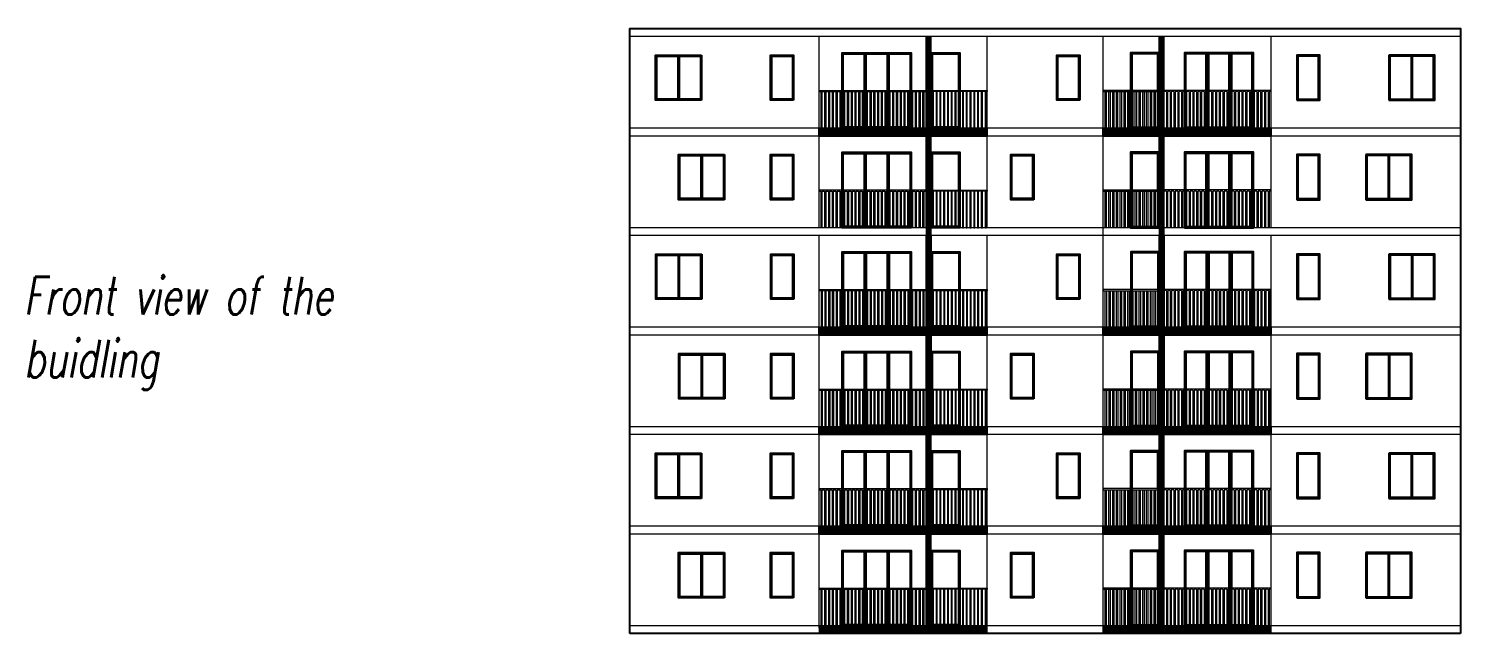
# Model space of a CAD drawing. Header units: inches. Extents: x 85 to 4460, y 49 to 5584.
# Drawn here: x 447 to 4244, y 3980 to 5584 of the extents above; entities that cross this region are included whole.
import ezdxf

# ---------------------------------------------------------------- set-up
doc = ezdxf.new("R2010")
doc.units = ezdxf.units.IN
doc.header["$MEASUREMENT"] = 0
for name, color, linetype in [('01 BLOQUES MUEBLES', 252, 'Continuous'), ('01 MUROS', 7, 'Continuous'), ('CM', 7, 'Continuous')]:
    doc.layers.add(name, color=color, linetype=linetype)
doc.layers.add('01 HATCH', color=253, linetype='Continuous', lineweight=5)
doc.layers.add('LD_ELEV 1', color=254, linetype='Continuous', lineweight=9)
doc.styles.add('ROMANS', font='romans.shx', dxfattribs={"width": 0.7, "oblique": 10})
pattern_1 = [(45, (-87114.98648, 10958.30971), (-0.08838834765, 0.08838834765), [])]
pattern_2 = [(45, (-87114.9865, 11222.30971), (-0.08838834765, 0.08838834765), [])]
pattern_3 = [(45, (-87114.98648, 10694.30971), (-0.08838834765, 0.08838834765), [])]
pattern_4 = [(45, (-87114.58653, 11486.30971), (-0.08838834765, 0.08838834765), [])]
pattern_5 = [(45, (-87114.98648, 12014.30971), (-0.08838834765, 0.08838834765), [])]

# ---------------------------------------------------------------- blocks, each defined once
blk = doc.blocks.new('ventanal')
at = {"layer": '01 BLOQUES MUEBLES'}
for points in [[(-16234.3, -8611.2), (-16173.3, -8611.2), (-16173.3, -8411.2), (-16234.3, -8411.2)], [(-16231.3, -8608.2), (-16176.3, -8608.2), (-16176.3, -8414.2), (-16231.3, -8414.2)], [(-16173.3, -8611.2), (-16112.3, -8611.2), (-16112.3, -8411.2), (-16173.3, -8411.2)], [(-16170.3, -8608.2), (-16115.3, -8608.2), (-16115.3, -8414.2), (-16170.3, -8414.2)], [(-16112.3, -8611.2), (-16051.3, -8611.2), (-16051.3, -8411.2), (-16112.3, -8411.2)], [(-16109.3, -8608.2), (-16054.3, -8608.2), (-16054.3, -8414.2), (-16109.3, -8414.2)]]:
    blk.add_lwpolyline(points, close=True, dxfattribs=at)
blk = doc.blocks.new('V_1.5')
at = {"layer": '01 BLOQUES MUEBLES'}
for points in [[(-15730, -8531.2), (-15730, -8531.2), (-15608, -8531.2), (-15608, -8411.2), (-15730, -8411.2), (-15730, -8411.2)], [(-15730, -8411.2), (-15730, -8531.2)], [(-15727, -8528.2), (-15611, -8528.2), (-15611, -8414.2), (-15727, -8414.2)], [(-15727, -8414.2), (-15727, -8528.2)], [(-15670.5, -8414.2), (-15670.5, -8528.2)], [(-15667.5, -8414.2), (-15667.5, -8528.2)]]:
    blk.add_lwpolyline(points, dxfattribs=at)
blk = doc.blocks.new('V_1')
at = {"layer": '01 BLOQUES MUEBLES'}
for points in [[(-15933.8, -8531.2), (-15872.8, -8531.2), (-15872.8, -8411.2), (-15933.8, -8411.2)], [(-15930.8, -8528.2), (-15875.8, -8528.2), (-15875.8, -8414.2), (-15930.8, -8414.2)]]:
    blk.add_lwpolyline(points, close=True, dxfattribs=at)
blk = doc.blocks.new('bara')
at = {"layer": 'LD_ELEV 1'}
for points in [[(80513.7, 9318.2), (80513.7, 9318.2), (80796.9, 9318.2), (80796.9, 9318.2), (80796.9, 9318.2)], [(80513.7, 9315.2), (80518.3, 9315.2)], [(80518.3, 9315.2), (80518.3, 9315.2), (80518.3, 9218.2)], [(80521.3, 9315.2), (80528.3, 9315.2)], [(80521.3, 9315.2), (80521.3, 9218.2)], [(80528.3, 9315.2), (80528.3, 9315.2), (80528.3, 9218.2)], [(80531.3, 9315.2), (80538.3, 9315.2)], [(80531.3, 9315.2), (80531.3, 9218.2)], [(80538.3, 9315.2), (80538.3, 9315.2), (80538.3, 9218.2)], [(80541.3, 9315.2), (80548.3, 9315.2)], [(80541.3, 9315.2), (80541.3, 9218.2)], [(80548.3, 9315.2), (80548.3, 9315.2), (80548.3, 9218.2)], [(80551.3, 9315.2), (80558.3, 9315.2)], [(80551.3, 9315.2), (80551.3, 9218.2)], [(80558.3, 9315.2), (80558.3, 9315.2), (80558.3, 9218.2)], [(80561.3, 9315.2), (80568.3, 9315.2)], [(80561.3, 9315.2), (80561.3, 9218.2)], [(80568.3, 9315.2), (80568.3, 9315.2), (80568.3, 9218.2)], [(80571.3, 9315.2), (80578.3, 9315.2)], [(80571.3, 9315.2), (80571.3, 9218.2)], [(80578.3, 9315.2), (80578.3, 9315.2), (80578.3, 9218.2)], [(80581.3, 9315.2), (80588.3, 9315.2)], [(80581.3, 9315.2), (80581.3, 9218.2)], [(80588.3, 9315.2), (80588.3, 9315.2), (80588.3, 9218.2)], [(80591.3, 9315.2), (80598.3, 9315.2)], [(80591.3, 9315.2), (80591.3, 9218.2)], [(80598.3, 9315.2), (80598.3, 9315.2), (80598.3, 9218.2)], [(80601.3, 9315.2), (80608.3, 9315.2)], [(80601.3, 9315.2), (80601.3, 9218.2)], [(80608.3, 9315.2), (80608.3, 9315.2), (80608.3, 9218.2)], [(80611.3, 9315.2), (80618.3, 9315.2)], [(80611.3, 9315.2), (80611.3, 9218.2)], [(80618.3, 9315.2), (80618.3, 9315.2), (80618.3, 9218.2)], [(80621.3, 9315.2), (80628.3, 9315.2)], [(80621.3, 9315.2), (80621.3, 9218.2)], [(80628.3, 9315.2), (80628.3, 9315.2), (80628.3, 9218.2)], [(80631.3, 9315.2), (80638.3, 9315.2)], [(80631.3, 9315.2), (80631.3, 9218.2)], [(80638.3, 9315.2), (80638.3, 9315.2), (80638.3, 9218.2)], [(80641.3, 9315.2), (80648.3, 9315.2)], [(80641.3, 9315.2), (80641.3, 9218.2)], [(80648.3, 9315.2), (80648.3, 9315.2), (80648.3, 9218.2)], [(80651.3, 9315.2), (80658.3, 9315.2)], [(80651.3, 9315.2), (80651.3, 9218.2)], [(80658.3, 9315.2), (80658.3, 9315.2), (80658.3, 9218.2)], [(80661.3, 9315.2), (80668.3, 9315.2)], [(80661.3, 9315.2), (80661.3, 9218.2)], [(80668.3, 9315.2), (80668.3, 9315.2), (80668.3, 9218.2)], [(80671.3, 9315.2), (80678.3, 9315.2)], [(80671.3, 9315.2), (80671.3, 9218.2)], [(80678.3, 9315.2), (80678.3, 9315.2), (80678.3, 9218.2)], [(80681.3, 9315.2), (80688.3, 9315.2)], [(80681.3, 9315.2), (80681.3, 9218.2)], [(80688.3, 9315.2), (80688.3, 9315.2), (80688.3, 9218.2)], [(80691.3, 9315.2), (80698.3, 9315.2)], [(80691.3, 9315.2), (80691.3, 9218.2)], [(80698.3, 9315.2), (80698.3, 9315.2), (80698.3, 9218.2)], [(80701.3, 9315.2), (80708.3, 9315.2)], [(80701.3, 9315.2), (80701.3, 9218.2)], [(80708.3, 9315.2), (80708.3, 9315.2), (80708.3, 9218.2)], [(80711.3, 9315.2), (80718.3, 9315.2)], [(80711.3, 9315.2), (80711.3, 9218.2)], [(80718.3, 9315.2), (80718.3, 9315.2), (80718.3, 9218.2)], [(80721.3, 9315.2), (80728.3, 9315.2)], [(80721.3, 9315.2), (80721.3, 9218.2)], [(80728.3, 9315.2), (80728.3, 9315.2), (80728.3, 9218.2)], [(80731.3, 9315.2), (80738.3, 9315.2)], [(80731.3, 9315.2), (80731.3, 9218.2)], [(80738.3, 9315.2), (80738.3, 9315.2), (80738.3, 9218.2)], [(80741.3, 9315.2), (80748.3, 9315.2)], [(80741.3, 9315.2), (80741.3, 9218.2)], [(80748.3, 9315.2), (80748.3, 9315.2), (80748.3, 9218.2)], [(80751.3, 9315.2), (80758.3, 9315.2)], [(80751.3, 9315.2), (80751.3, 9218.2)], [(80758.3, 9315.2), (80758.3, 9315.2), (80758.3, 9218.2)], [(80761.3, 9315.2), (80768.3, 9315.2)], [(80761.3, 9315.2), (80761.3, 9218.2)], [(80768.3, 9315.2), (80768.3, 9315.2), (80768.3, 9218.2)], [(80771.3, 9315.2), (80778.3, 9315.2)], [(80771.3, 9315.2), (80771.3, 9218.2)], [(80778.3, 9315.2), (80778.3, 9315.2), (80778.3, 9218.2)], [(80781.3, 9315.2), (80788.3, 9315.2)], [(80781.3, 9315.2), (80781.3, 9218.2)], [(80788.3, 9315.2), (80788.3, 9315.2), (80788.3, 9218.2)], [(80791.3, 9315.2), (80796.9, 9315.2), (80796.9, 9315.2)], [(80791.3, 9315.2), (80791.3, 9218.2)]]:
    blk.add_lwpolyline(points, dxfattribs=at)
blk = doc.blocks.new('*U69')
at = {"layer": 'LD_ELEV 1', "ltscale": 9}
blk.add_lwpolyline([(-1.5, -48.5), (1.5, -48.5), (1.5, 48.5), (-1.5, 48.5)], close=True, dxfattribs=at)
blk = doc.blocks.new('*U70')
at = {"layer": 'LD_ELEV 1', "color": 0, "linetype": 'ByBlock', "lineweight": -2, "transparency": 16777216}
for p in [(0, 0), (10, 0), (20, 0), (30, 0), (40, 0), (50, 0), (60, 0), (70, 0), (80, 0), (90, 0), (100, 0), (110, 0), (120, 0), (130, 0), (140, 0)]:
    blk.add_blockref('*U69', p, dxfattribs=at)
blk = doc.blocks.new('*U57')
at = {"layer": 'LD_ELEV 1', "ltscale": 9}
blk.add_lwpolyline([(-1.5, -48.5), (1.5, -48.5), (1.5, 48.5), (-1.5, 48.5)], close=True, dxfattribs=at)
blk = doc.blocks.new('*U58')
at = {"layer": 'LD_ELEV 1', "color": 0, "linetype": 'ByBlock', "lineweight": -2, "transparency": 16777216}
for p in [(0, 0), (10, 0), (20, 0), (30, 0), (40, 0), (50, 0), (60, 0), (70, 0), (80, 0), (90, 0), (100, 0), (110, 0), (120, 0), (130, 0)]:
    blk.add_blockref('*U57', p, dxfattribs=at)
blk = doc.blocks.new('*U59')
at = {"layer": 'LD_ELEV 1', "ltscale": 9}
blk.add_lwpolyline([(-1.5, -48.5), (1.5, -48.5), (1.5, 48.5), (-1.5, 48.5)], close=True, dxfattribs=at)
blk = doc.blocks.new('*U60')
at = {"layer": 'LD_ELEV 1', "color": 0, "linetype": 'ByBlock', "lineweight": -2, "transparency": 16777216}
for p in [(0, 0), (10, 0), (20, 0), (30, 0), (40, 0), (50, 0), (60, 0), (70, 0), (80, 0), (90, 0), (100, 0), (110, 0), (120, 0), (130, 0), (140, 0)]:
    blk.add_blockref('*U59', p, dxfattribs=at)
blk = doc.blocks.new('*U61')
at = {"layer": 'LD_ELEV 1', "ltscale": 9}
blk.add_lwpolyline([(-1.5, -48.5), (1.5, -48.5), (1.5, 48.5), (-1.5, 48.5)], close=True, dxfattribs=at)
blk = doc.blocks.new('*U62')
at = {"layer": 'LD_ELEV 1', "color": 0, "linetype": 'ByBlock', "lineweight": -2, "transparency": 16777216}
for p in [(0, 0), (10, 0), (20, 0), (30, 0), (40, 0), (50, 0), (60, 0), (70, 0), (80, 0), (90, 0), (100, 0), (110, 0), (120, 0), (130, 0)]:
    blk.add_blockref('*U61', p, dxfattribs=at)
blk = doc.blocks.new('*U63')
at = {"layer": 'LD_ELEV 1', "ltscale": 9}
blk.add_lwpolyline([(-1.5, -48.5), (1.5, -48.5), (1.5, 48.5), (-1.5, 48.5)], close=True, dxfattribs=at)
blk = doc.blocks.new('*U64')
at = {"layer": 'LD_ELEV 1', "color": 0, "linetype": 'ByBlock', "lineweight": -2, "transparency": 16777216}
for p in [(0, 0), (10, 0), (20, 0), (30, 0), (40, 0), (50, 0), (60, 0), (70, 0), (80, 0), (90, 0), (100, 0), (110, 0), (120, 0), (130, 0), (140, 0)]:
    blk.add_blockref('*U63', p, dxfattribs=at)
blk = doc.blocks.new('*U65')
at = {"layer": 'LD_ELEV 1', "ltscale": 9}
blk.add_lwpolyline([(-1.5, -48.5), (1.5, -48.5), (1.5, 48.5), (-1.5, 48.5)], close=True, dxfattribs=at)
blk = doc.blocks.new('*U66')
at = {"layer": 'LD_ELEV 1', "color": 0, "linetype": 'ByBlock', "lineweight": -2, "transparency": 16777216}
for p in [(0, 0), (10, 0), (20, 0), (30, 0), (40, 0), (50, 0), (60, 0), (70, 0), (80, 0), (90, 0), (100, 0), (110, 0), (120, 0), (130, 0)]:
    blk.add_blockref('*U65', p, dxfattribs=at)
blk = doc.blocks.new('*U67')
at = {"layer": 'LD_ELEV 1', "ltscale": 9}
blk.add_lwpolyline([(-1.5, -48.5), (1.5, -48.5), (1.5, 48.5), (-1.5, 48.5)], close=True, dxfattribs=at)
blk = doc.blocks.new('*U68')
at = {"layer": 'LD_ELEV 1', "color": 0, "linetype": 'ByBlock', "lineweight": -2, "transparency": 16777216}
for p in [(0, 0), (10, 0), (20, 0), (30, 0), (40, 0), (50, 0), (60, 0), (70, 0), (80, 0), (90, 0), (100, 0), (110, 0), (120, 0), (130, 0), (140, 0)]:
    blk.add_blockref('*U67', p, dxfattribs=at)
blk = doc.blocks.new('*U47')
at = {"layer": 'LD_ELEV 1', "ltscale": 9}
blk.add_lwpolyline([(-1.5, -48.5), (1.5, -48.5), (1.5, 48.5), (-1.5, 48.5)], close=True, dxfattribs=at)
blk = doc.blocks.new('*U48')
at = {"layer": 'LD_ELEV 1', "color": 0, "linetype": 'ByBlock', "lineweight": -2, "transparency": 16777216}
for p in [(0, 0), (10, 0), (20, 0), (30, 0), (40, 0), (50, 0), (60, 0), (70, 0), (80, 0), (90, 0), (100, 0), (110, 0), (120, 0), (130, 0)]:
    blk.add_blockref('*U47', p, dxfattribs=at)
blk = doc.blocks.new('*U49')
at = {"layer": 'LD_ELEV 1', "ltscale": 9}
blk.add_lwpolyline([(-1.5, -48.5), (1.5, -48.5), (1.5, 48.5), (-1.5, 48.5)], close=True, dxfattribs=at)
blk = doc.blocks.new('*U50')
at = {"layer": 'LD_ELEV 1', "color": 0, "linetype": 'ByBlock', "lineweight": -2, "transparency": 16777216}
for p in [(0, 0), (10, 0), (20, 0), (30, 0), (40, 0), (50, 0), (60, 0), (70, 0), (80, 0), (90, 0), (100, 0), (110, 0), (120, 0), (130, 0), (140, 0)]:
    blk.add_blockref('*U49', p, dxfattribs=at)
blk = doc.blocks.new('*U51')
at = {"layer": 'LD_ELEV 1', "ltscale": 9}
blk.add_lwpolyline([(-1.5, -48.5), (1.5, -48.5), (1.5, 48.5), (-1.5, 48.5)], close=True, dxfattribs=at)
blk = doc.blocks.new('*U52')
at = {"layer": 'LD_ELEV 1', "color": 0, "linetype": 'ByBlock', "lineweight": -2, "transparency": 16777216}
for p in [(0, 0), (10, 0), (20, 0), (30, 0), (40, 0), (50, 0), (60, 0), (70, 0), (80, 0), (90, 0), (100, 0), (110, 0), (120, 0), (130, 0)]:
    blk.add_blockref('*U51', p, dxfattribs=at)
blk = doc.blocks.new('*U53')
at = {"layer": 'LD_ELEV 1', "ltscale": 9}
blk.add_lwpolyline([(-1.5, -48.5), (1.5, -48.5), (1.5, 48.5), (-1.5, 48.5)], close=True, dxfattribs=at)
blk = doc.blocks.new('*U54')
at = {"layer": 'LD_ELEV 1', "color": 0, "linetype": 'ByBlock', "lineweight": -2, "transparency": 16777216}
for p in [(0, 0), (10, 0), (20, 0), (30, 0), (40, 0), (50, 0), (60, 0), (70, 0), (80, 0), (90, 0), (100, 0), (110, 0), (120, 0), (130, 0), (140, 0)]:
    blk.add_blockref('*U53', p, dxfattribs=at)
blk = doc.blocks.new('*U55')
at = {"layer": 'LD_ELEV 1', "ltscale": 9}
blk.add_lwpolyline([(-1.5, -48.5), (1.5, -48.5), (1.5, 48.5), (-1.5, 48.5)], close=True, dxfattribs=at)
blk = doc.blocks.new('*U56')
at = {"layer": 'LD_ELEV 1', "color": 0, "linetype": 'ByBlock', "lineweight": -2, "transparency": 16777216}
for p in [(0, 0), (10, 0), (20, 0), (30, 0), (40, 0), (50, 0), (60, 0), (70, 0), (80, 0), (90, 0), (100, 0), (110, 0), (120, 0), (130, 0)]:
    blk.add_blockref('*U55', p, dxfattribs=at)

msp = doc.modelspace()

# ---------------------------------------------------------------- hatches: boundary and pattern name
at = {"layer": 'LD_ELEV 1', "ltscale": 9}
h = msp.add_hatch(dxfattribs=at)
h.set_pattern_fill('ANSI31', color=256)
h.set_pattern_definition([(45, (-87114.9865, 12278.30971), (-0.08838834765, 0.08838834765), [])])
h.paths.add_polyline_path([(2840.8, 5564.1), (2827, 5564.1), (2827, 5434.4), (2833.9, 5434.4), (2833.9, 5300.1), (2840.8, 5300.1)])
h.paths.add_polyline_path([(2833.9, 5434.4), (2827, 5434.4), (2827, 5300.1), (2833.9, 5300.1)], flags=17)
h = msp.add_hatch(dxfattribs=at)
h.set_pattern_fill('ANSI31', color=256)
h.set_pattern_definition(pattern_5)
h.paths.add_polyline_path([(3459, 5300.1), (3445.2, 5300.1), (3445.2, 5036.1), (3459, 5036.1)])
h.paths.add_polyline_path([(3459, 5564.1), (3445.2, 5564.1), (3445.2, 5300.1), (3459, 5300.1)])
h = msp.add_hatch(dxfattribs=at)
h.set_pattern_fill('ANSI31', color=256)
h.set_pattern_definition(pattern_5)
h.paths.add_polyline_path([(2827, 5300.1), (2827, 5320.1), (2827, 5320.1), (2787.6, 5320.1), (2787.6, 5320.1), (2726.6, 5320.1), (2543.5, 5320.1), (2543.5, 5300.1)])
h = msp.add_hatch(dxfattribs=at)
h.set_pattern_fill('ANSI31', color=256)
h.set_pattern_definition(pattern_5)
h.paths.add_polyline_path([(2840.8, 5320.1), (2840.8, 5300.1), (2989.2, 5300.1), (2989.2, 5320.1), (2989.2, 5320.1)])
h = msp.add_hatch(dxfattribs=at)
h.set_pattern_fill('ANSI31', color=256)
h.set_pattern_definition(pattern_5)
h.paths.add_polyline_path([(3445.2, 5300.1), (3445.2, 5320.1), (3445.2, 5320.1), (3369.5, 5320.1), (3296.8, 5320.1), (3296.8, 5300.1)])
h.paths.add_polyline_path([(3742.5, 5300.1), (3742.5, 5320.1), (3742.5, 5320.1), (3459, 5320.1), (3459, 5300.1)])
h = msp.add_hatch(dxfattribs=at)
h.set_pattern_fill('ANSI31', color=256)
h.set_pattern_definition(pattern_5)
h.paths.add_polyline_path([(2840.8, 5300.1), (2827, 5300.1), (2827, 5170.4), (2833.9, 5170.4), (2833.9, 5036.1), (2840.8, 5036.1)])
h.paths.add_polyline_path([(2833.9, 5170.4), (2827, 5170.4), (2827, 5036.1), (2833.9, 5036.1)], flags=17)
h = msp.add_hatch(dxfattribs=at)
h.set_pattern_fill('ANSI31', color=256)
h.set_pattern_definition([(45, (-87114.58655, 11750.30971), (-0.08838834765, 0.08838834765), [])])
h.paths.add_polyline_path([(2841.2, 5036.1), (2827.4, 5036.1), (2827.4, 4906.4), (2834.3, 4906.4), (2834.3, 4772.1), (2841.2, 4772.1)])
h.paths.add_polyline_path([(2834.3, 4906.4), (2827.4, 4906.4), (2827.4, 4772.1), (2834.3, 4772.1)], flags=17)
h = msp.add_hatch(dxfattribs=at)
h.set_pattern_fill('ANSI31', color=256)
h.set_pattern_definition(pattern_4)
h.paths.add_polyline_path([(3459.4, 4772.1), (3445.6, 4772.1), (3445.6, 4508.1), (3459.4, 4508.1)])
h.paths.add_polyline_path([(3459.4, 5036.1), (3445.6, 5036.1), (3445.6, 4772.1), (3459.4, 4772.1)])
h = msp.add_hatch(dxfattribs=at)
h.set_pattern_fill('ANSI31', color=256)
h.set_pattern_definition(pattern_4)
h.paths.add_polyline_path([(2827.4, 4772.1), (2827.4, 4792.1), (2827.4, 4792.1), (2788, 4792.1), (2788, 4792.1), (2727, 4792.1), (2543.9, 4792.1), (2543.9, 4772.1)])
h = msp.add_hatch(dxfattribs=at)
h.set_pattern_fill('ANSI31', color=256)
h.set_pattern_definition(pattern_4)
h.paths.add_polyline_path([(2841.2, 4792.1), (2841.2, 4772.1), (2989.6, 4772.1), (2989.6, 4792.1), (2989.6, 4792.1)])
h = msp.add_hatch(dxfattribs=at)
h.set_pattern_fill('ANSI31', color=256)
h.set_pattern_definition(pattern_4)
h.paths.add_polyline_path([(3445.6, 4772.1), (3445.6, 4792.1), (3445.6, 4792.1), (3369.9, 4792.1), (3297.2, 4792.1), (3297.2, 4772.1)])
h.paths.add_polyline_path([(3742.9, 4772.1), (3742.9, 4792.1), (3742.9, 4792.1), (3459.4, 4792.1), (3459.4, 4772.1)])
h = msp.add_hatch(dxfattribs=at)
h.set_pattern_fill('ANSI31', color=256)
h.set_pattern_definition(pattern_4)
h.paths.add_polyline_path([(2841.2, 4772.1), (2827.4, 4772.1), (2827.4, 4642.4), (2834.3, 4642.4), (2834.3, 4508.1), (2841.2, 4508.1)])
h.paths.add_polyline_path([(2834.3, 4642.4), (2827.4, 4642.4), (2827.4, 4508.1), (2834.3, 4508.1)], flags=17)
h = msp.add_hatch(dxfattribs=at)
h.set_pattern_fill('ANSI31', color=256)
h.set_pattern_definition(pattern_2)
h.paths.add_polyline_path([(2827, 4508.1), (2827, 4528.1), (2827, 4528.1), (2776.8, 4528.1), (2776.8, 4528.1), (2715.8, 4528.1), (2543.5, 4528.1), (2543.5, 4508.1)])
h = msp.add_hatch(dxfattribs=at)
h.set_pattern_fill('ANSI31', color=256)
h.set_pattern_definition(pattern_2)
h.paths.add_polyline_path([(2840.8, 4528.1), (2840.8, 4508.1), (2989.2, 4508.1), (2989.2, 4528.1), (2989.2, 4528.1)])
h = msp.add_hatch(dxfattribs=at)
h.set_pattern_fill('ANSI31', color=256)
h.set_pattern_definition(pattern_2)
h.paths.add_polyline_path([(3445.2, 4508.1), (3445.2, 4528.1), (3445.2, 4528.1), (3369.5, 4528.1), (3296.8, 4528.1), (3296.8, 4508.1)])
h.paths.add_polyline_path([(3742.5, 4508.1), (3742.5, 4528.1), (3742.5, 4528.1), (3459, 4528.1), (3459, 4508.1)])
h = msp.add_hatch(dxfattribs=at)
h.set_pattern_fill('ANSI31', color=256)
h.set_pattern_definition(pattern_2)
h.paths.add_polyline_path([(2840.8, 4508.1), (2827, 4508.1), (2827, 4378.4), (2833.9, 4378.4), (2833.9, 4244.1), (2840.8, 4244.1)])
h.paths.add_polyline_path([(2833.9, 4378.4), (2827, 4378.4), (2827, 4244.1), (2833.9, 4244.1)], flags=17)
h = msp.add_hatch(dxfattribs=at)
h.set_pattern_fill('ANSI31', color=256)
h.set_pattern_definition(pattern_1)
h.paths.add_polyline_path([(3459, 4244.1), (3445.2, 4244.1), (3445.2, 3980.1), (3459, 3980.1)])
h.paths.add_polyline_path([(3459, 4508.1), (3445.2, 4508.1), (3445.2, 4244.1), (3459, 4244.1)])
h = msp.add_hatch(dxfattribs=at)
h.set_pattern_fill('ANSI31', color=256)
h.set_pattern_definition(pattern_1)
h.paths.add_polyline_path([(2827, 4244.1), (2827, 4264.1), (2827, 4264.1), (2787.6, 4264.1), (2787.6, 4264.1), (2726.6, 4264.1), (2543.5, 4264.1), (2543.5, 4244.1)])
h = msp.add_hatch(dxfattribs=at)
h.set_pattern_fill('ANSI31', color=256)
h.set_pattern_definition(pattern_1)
h.paths.add_polyline_path([(2840.8, 4264.1), (2840.8, 4244.1), (2989.2, 4244.1), (2989.2, 4264.1), (2989.2, 4264.1)])
h = msp.add_hatch(dxfattribs=at)
h.set_pattern_fill('ANSI31', color=256)
h.set_pattern_definition(pattern_1)
h.paths.add_polyline_path([(3445.2, 4244.1), (3445.2, 4264.1), (3445.2, 4264.1), (3369.5, 4264.1), (3296.8, 4264.1), (3296.8, 4244.1)])
h.paths.add_polyline_path([(3742.5, 4244.1), (3742.5, 4264.1), (3742.5, 4264.1), (3459, 4264.1), (3459, 4244.1)])
h = msp.add_hatch(dxfattribs=at)
h.set_pattern_fill('ANSI31', color=256)
h.set_pattern_definition(pattern_1)
h.paths.add_polyline_path([(2840.8, 4244.1), (2827, 4244.1), (2827, 4114.4), (2833.9, 4114.4), (2833.9, 3980.1), (2840.8, 3980.1)])
h.paths.add_polyline_path([(2833.9, 4114.4), (2827, 4114.4), (2827, 3980.1), (2833.9, 3980.1)], flags=17)
h = msp.add_hatch(dxfattribs=at)
h.set_pattern_fill('ANSI31', color=256)
h.set_pattern_definition(pattern_3)
h.paths.add_polyline_path([(2827, 3980.1), (2827, 4000.1), (2827, 4000.1), (2776.8, 4000.1), (2776.8, 4000.1), (2715.8, 4000.1), (2543.5, 4000.1), (2543.5, 3980.1)])
h = msp.add_hatch(dxfattribs=at)
h.set_pattern_fill('ANSI31', color=256)
h.set_pattern_definition(pattern_3)
h.paths.add_polyline_path([(2840.8, 4000.1), (2840.8, 3980.1), (2989.2, 3980.1), (2989.2, 4000.1), (2989.2, 4000.1)])
h = msp.add_hatch(dxfattribs=at)
h.set_pattern_fill('ANSI31', color=256)
h.set_pattern_definition(pattern_3)
h.paths.add_polyline_path([(3445.2, 3980.1), (3445.2, 4000.1), (3445.2, 4000.1), (3369.5, 4000.1), (3296.8, 4000.1), (3296.8, 3980.1)])
h.paths.add_polyline_path([(3742.5, 3980.1), (3742.5, 4000.1), (3742.5, 4000.1), (3459, 4000.1), (3459, 3980.1)])

# ---------------------------------------------------------------- linework, layer by layer
at = {"layer": '01 BLOQUES MUEBLES', "ltscale": 9}
for points in [[(2840.8, 5520.1), (2916.6, 5520.1), (2916.6, 5320.1), (2840.8, 5320.1)], [(2843.8, 5517.1), (2913.6, 5517.1), (2913.6, 5323.1), (2843.8, 5323.1)], [(3445.2, 5520.1), (3369.5, 5520.1), (3369.5, 5320.1), (3445.2, 5320.1)], [(3442.2, 5517.1), (3372.5, 5517.1), (3372.5, 5323.1), (3442.2, 5323.1)], [(2840.8, 5256.1), (2916.6, 5256.1), (2916.6, 5056.1), (2840.8, 5056.1)], [(2843.8, 5253.1), (2913.6, 5253.1), (2913.6, 5059.1), (2843.8, 5059.1)], [(3445.2, 5256.1), (3369.5, 5256.1), (3369.5, 5056.1), (3445.2, 5056.1)], [(3442.2, 5253.1), (3372.5, 5253.1), (3372.5, 5059.1), (3442.2, 5059.1)], [(2841.2, 4992.1), (2917, 4992.1), (2917, 4792.1), (2841.2, 4792.1)], [(2844.2, 4989.1), (2914, 4989.1), (2914, 4795.1), (2844.2, 4795.1)], [(3445.6, 4992.1), (3369.9, 4992.1), (3369.9, 4792.1), (3445.6, 4792.1)], [(3442.6, 4989.1), (3372.9, 4989.1), (3372.9, 4795.1), (3442.6, 4795.1)], [(2841.2, 4728.1), (2917, 4728.1), (2917, 4528.1), (2841.2, 4528.1)], [(2844.2, 4725.1), (2914, 4725.1), (2914, 4531.1), (2844.2, 4531.1)], [(3445.6, 4728.1), (3369.9, 4728.1), (3369.9, 4528.1), (3445.6, 4528.1)], [(3442.6, 4725.1), (3372.9, 4725.1), (3372.9, 4531.1), (3442.6, 4531.1)], [(2840.8, 4464.1), (2916.6, 4464.1), (2916.6, 4264.1), (2840.8, 4264.1)], [(2843.8, 4461.1), (2913.6, 4461.1), (2913.6, 4267.1), (2843.8, 4267.1)], [(3445.2, 4464.1), (3369.5, 4464.1), (3369.5, 4264.1), (3445.2, 4264.1)], [(3442.2, 4461.1), (3372.5, 4461.1), (3372.5, 4267.1), (3442.2, 4267.1)], [(2840.8, 4200.1), (2916.6, 4200.1), (2916.6, 4000.1), (2840.8, 4000.1)], [(2843.8, 4197.1), (2913.6, 4197.1), (2913.6, 4003.1), (2843.8, 4003.1)], [(3445.2, 4200.1), (3369.5, 4200.1), (3369.5, 4000.1), (3445.2, 4000.1)], [(3442.2, 4197.1), (3372.5, 4197.1), (3372.5, 4003.1), (3442.2, 4003.1)]]:
    msp.add_lwpolyline(points, close=True, dxfattribs=at)
at = {"layer": '01 HATCH', "ltscale": 9}
for points in [[(2041.7, 5564.1), (4244.3, 5564.1), (4244.3, 5584.1), (2041.7, 5584.1)], [(2041.7, 5300.1), (4244.3, 5300.1), (4244.3, 5320.1), (2041.7, 5320.1)], [(2041.7, 5036.1), (4244.3, 5036.1), (4244.3, 5056.1), (2041.7, 5056.1)], [(2041.7, 4772.1), (4244.3, 4772.1), (4244.3, 4792.1), (2041.7, 4792.1)], [(2041.7, 4508.1), (4244.3, 4508.1), (4244.3, 4528.1), (2041.7, 4528.1)], [(2041.7, 4244.1), (4244.3, 4244.1), (4244.3, 4264.1), (2041.7, 4264.1)], [(2041.7, 3980.1), (4244.3, 3980.1), (4244.3, 4000.1), (2041.7, 4000.1)]]:
    msp.add_lwpolyline(points, close=True, dxfattribs=at)
at = {"layer": '01 MUROS', "ltscale": 9}
msp.add_line((2041.7, 4000.1), (2041.7, 5584.1), dxfattribs=at)
for points in [[(2041.7, 5584.1), (2041.7, 5584.1), (4244.3, 5584.1), (4244.3, 4244.1)], [(2543.5, 5320.1), (2827, 5320.1)], [(2543.5, 5300.1), (2543.5, 5320.1)], [(2827, 5300.1), (2827, 5320.1)], [(2840.8, 5320.1), (2989.2, 5320.1)], [(2840.8, 5300.1), (2840.8, 5320.1)], [(2989.2, 5300.1), (2989.2, 5320.1)], [(3296.8, 5320.1), (3445.2, 5320.1)], [(3296.8, 5300.1), (3296.8, 5320.1)], [(3445.2, 5300.1), (3445.2, 5320.1)], [(3459, 5320.1), (3742.5, 5320.1)], [(3459, 5300.1), (3459, 5320.1)], [(3742.5, 5300.1), (3742.5, 5320.1)], [(2543.5, 5300.1), (2827, 5300.1)], [(2840.8, 5300.1), (2989.2, 5300.1)], [(3296.8, 5300.1), (3445.2, 5300.1)], [(3459, 5300.1), (3742.5, 5300.1)], [(2543.9, 4792.1), (2827.4, 4792.1)], [(2543.9, 4772.1), (2543.9, 4792.1)], [(2827.4, 4772.1), (2827.4, 4792.1)], [(2841.2, 4792.1), (2989.6, 4792.1)], [(2841.2, 4772.1), (2841.2, 4792.1)], [(2989.6, 4772.1), (2989.6, 4792.1)], [(3297.2, 4792.1), (3445.6, 4792.1)], [(3297.2, 4772.1), (3297.2, 4792.1)], [(3445.6, 4772.1), (3445.6, 4792.1)], [(3459.4, 4792.1), (3742.9, 4792.1)], [(3459.4, 4772.1), (3459.4, 4792.1)], [(3742.9, 4772.1), (3742.9, 4792.1)], [(2543.9, 4772.1), (2827.4, 4772.1)], [(2841.2, 4772.1), (2989.6, 4772.1)], [(3297.2, 4772.1), (3445.6, 4772.1)], [(3459.4, 4772.1), (3742.9, 4772.1)], [(2543.5, 4528.1), (2827, 4528.1)], [(2543.5, 4508.1), (2543.5, 4528.1)], [(2827, 4508.1), (2827, 4528.1)], [(2840.8, 4528.1), (2989.2, 4528.1)], [(2840.8, 4508.1), (2840.8, 4528.1)], [(2989.2, 4508.1), (2989.2, 4528.1)], [(3296.8, 4528.1), (3445.2, 4528.1)], [(3296.8, 4508.1), (3296.8, 4528.1)], [(3445.2, 4508.1), (3445.2, 4528.1)], [(3459, 4528.1), (3742.5, 4528.1)], [(3459, 4508.1), (3459, 4528.1)], [(3742.5, 4508.1), (3742.5, 4528.1)], [(2543.5, 4508.1), (2827, 4508.1)], [(2840.8, 4508.1), (2989.2, 4508.1)], [(3296.8, 4508.1), (3445.2, 4508.1)], [(3459, 4508.1), (3742.5, 4508.1)], [(2041.7, 4244.1), (2041.7, 4264.1)], [(2543.5, 4264.1), (2827, 4264.1)], [(2543.5, 4244.1), (2543.5, 4264.1)], [(2827, 4244.1), (2827, 4264.1)], [(2840.8, 4264.1), (2989.2, 4264.1)], [(2840.8, 4244.1), (2840.8, 4264.1)], [(2989.2, 4244.1), (2989.2, 4264.1)], [(3296.8, 4264.1), (3445.2, 4264.1)], [(3296.8, 4244.1), (3296.8, 4264.1)], [(3445.2, 4244.1), (3445.2, 4264.1)], [(3459, 4264.1), (3742.5, 4264.1)], [(3459, 4244.1), (3459, 4264.1)], [(3742.5, 4244.1), (3742.5, 4264.1)], [(4244.3, 4264.1), (4244.3, 3980.1)], [(2041.7, 3980.1), (2041.7, 4244.1)], [(2543.5, 4244.1), (2827, 4244.1)], [(2840.8, 4244.1), (2989.2, 4244.1)], [(3296.8, 4244.1), (3445.2, 4244.1)], [(3459, 4244.1), (3742.5, 4244.1)], [(4244.3, 3980.1), (2041.7, 3980.1)]]:
    msp.add_lwpolyline(points, dxfattribs=at)
at = {"layer": 'LD_ELEV 1', "ltscale": 9}
for p, q in [((3742.5, 5320.1), (3742.5, 5564.1)), ((3742.5, 5056.1), (3742.5, 5300.1)), ((3742.9, 4792.1), (3742.9, 5036.1)), ((3742.9, 4528.1), (3742.9, 4772.1)), ((3742.5, 4264.1), (3742.5, 4508.1)), ((3742.5, 4000.1), (3742.5, 4244.1))]:
    msp.add_line(p, q, dxfattribs=at)
for points in [[(2543.5, 5320.1), (2543.5, 5564.1)], [(2827, 5320.1), (2827, 5564.1)], [(2840.8, 5320.1), (2840.8, 5564.1)], [(2989.2, 5320.1), (2989.2, 5564.1)], [(3296.8, 5300.1), (3296.8, 5564.1)], [(3445.2, 5320.1), (3445.2, 5564.1)], [(3459, 5320.1), (3459, 5564.1)], [(2543.5, 5056.1), (2543.5, 5300.1)], [(2827, 5056.1), (2827, 5300.1)], [(2840.8, 5056.1), (2840.8, 5300.1)], [(2989.2, 5056.1), (2989.2, 5300.1)], [(3296.8, 5036.1), (3296.8, 5300.1)], [(3445.2, 5056.1), (3445.2, 5300.1)], [(3459, 5056.1), (3459, 5300.1)], [(2543.9, 4792.1), (2543.9, 5036.1)], [(2827.4, 4792.1), (2827.4, 5036.1)], [(2841.2, 4792.1), (2841.2, 5036.1)], [(2989.6, 4792.1), (2989.6, 5036.1)], [(3297.2, 4772.1), (3297.2, 5036.1)], [(3445.6, 4792.1), (3445.6, 5036.1)], [(3459.4, 4792.1), (3459.4, 5036.1)], [(2543.9, 4528.1), (2543.9, 4772.1)], [(2827.4, 4528.1), (2827.4, 4772.1)], [(2841.2, 4528.1), (2841.2, 4772.1)], [(2989.6, 4528.1), (2989.6, 4772.1)], [(3297.2, 4508.1), (3297.2, 4772.1)], [(3445.6, 4528.1), (3445.6, 4772.1)], [(3459.4, 4528.1), (3459.4, 4772.1)], [(2543.5, 4264.1), (2543.5, 4508.1)], [(2827, 4264.1), (2827, 4508.1)], [(2840.8, 4264.1), (2840.8, 4508.1)], [(2989.2, 4264.1), (2989.2, 4508.1)], [(3296.8, 4244.1), (3296.8, 4508.1)], [(3445.2, 4264.1), (3445.2, 4508.1)], [(3459, 4264.1), (3459, 4508.1)], [(2543.5, 4000.1), (2543.5, 4244.1)], [(2827, 4000.1), (2827, 4244.1)], [(2840.8, 4000.1), (2840.8, 4244.1)], [(2989.2, 4000.1), (2989.2, 4244.1)], [(3296.8, 3980.1), (3296.8, 4244.1)], [(3445.2, 4000.1), (3445.2, 4244.1)], [(3459, 4000.1), (3459, 4244.1)]]:
    msp.add_lwpolyline(points, dxfattribs=at)
for points in [[(2989.2, 5417.1), (2840.8, 5417.1), (2840.8, 5420.1), (2989.2, 5420.1)], [(3296.8, 5417.1), (3445.2, 5417.1), (3445.2, 5420.1), (3296.8, 5420.1)], [(2989.2, 5153.1), (2840.8, 5153.1), (2840.8, 5156.1), (2989.2, 5156.1)], [(3296.8, 5153.1), (3445.2, 5153.1), (3445.2, 5156.1), (3296.8, 5156.1)], [(2989.6, 4889.1), (2841.2, 4889.1), (2841.2, 4892.1), (2989.6, 4892.1)], [(3297.2, 4889.1), (3445.6, 4889.1), (3445.6, 4892.1), (3297.2, 4892.1)], [(2989.6, 4625.1), (2841.2, 4625.1), (2841.2, 4628.1), (2989.6, 4628.1)], [(3297.2, 4625.1), (3445.6, 4625.1), (3445.6, 4628.1), (3297.2, 4628.1)], [(2989.2, 4361.1), (2840.8, 4361.1), (2840.8, 4364.1), (2989.2, 4364.1)], [(3296.8, 4361.1), (3445.2, 4361.1), (3445.2, 4364.1), (3296.8, 4364.1)], [(2989.2, 4097.1), (2840.8, 4097.1), (2840.8, 4100.1), (2989.2, 4100.1)], [(3296.8, 4097.1), (3445.2, 4097.1), (3445.2, 4100.1), (3296.8, 4100.1)]]:
    msp.add_lwpolyline(points, close=True, dxfattribs=at)

# ---------------------------------------------------------------- block references
at = {"xscale": -1}
for name, p in [('V_1.5', (-13498.4, 13925.4)), ('V_1', (-13458.1, 13925.4)), ('ventanal', (-13446.7, 13931.4)), ('V_1', (-12699.2, 13925.4)), ('V_1.5', (-13437.4, 13661.4)), ('V_1', (-13458.1, 13661.4)), ('ventanal', (-13446.7, 13667.4)), ('V_1', (-12821.2, 13661.4)), ('V_1.5', (-13498, 13397.4)), ('V_1', (-13457.7, 13397.4)), ('ventanal', (-13446.3, 13403.4)), ('V_1', (-12698.8, 13397.4)), ('V_1.5', (-13437, 13133.4)), ('V_1', (-13457.7, 13133.4)), ('ventanal', (-13446.3, 13139.4)), ('V_1', (-12820.8, 13133.4)), ('V_1.5', (-13498.4, 12869.4)), ('V_1', (-13458.1, 12869.4)), ('ventanal', (-13446.7, 12875.4)), ('V_1', (-12699.2, 12869.4)), ('V_1.5', (-13437.4, 12605.4)), ('V_1', (-13458.1, 12605.4)), ('ventanal', (-13446.7, 12611.4)), ('V_1', (-12821.2, 12605.4))]:
    msp.add_blockref(name, p, dxfattribs=at)
for name, p in [('ventanal', (19746.7, 13931.4)), ('V_1', (19744.2, 13925.4)), ('V_1.5', (19784.4, 13925.4)), ('ventanal', (19746.7, 13667.4)), ('V_1', (19744.2, 13661.4)), ('V_1.5', (19723.4, 13661.4)), ('ventanal', (19747.1, 13403.4)), ('V_1', (19744.6, 13397.4)), ('V_1.5', (19784.8, 13397.4)), ('ventanal', (19747.1, 13139.4)), ('V_1', (19744.6, 13133.4)), ('V_1.5', (19723.8, 13133.4)), ('ventanal', (19746.7, 12875.4)), ('V_1', (19744.2, 12869.4)), ('V_1.5', (19784.4, 12869.4)), ('ventanal', (19746.7, 12611.4)), ('V_1', (19744.2, 12605.4)), ('V_1.5', (19723.4, 12605.4))]:
    msp.add_blockref(name, p)
at = {"layer": '01 MUROS'}
for p in [(-77970.2, -3898), (-77970.2, -4162), (-77969.8, -4426), (-77969.8, -4690), (-77970.2, -4954), (-77970.2, -5218)]:
    msp.add_blockref('bara', p, dxfattribs=at)
at = {"layer": '01 MUROS', "xscale": -1}
for p in [(84255.9, -3898), (84255.9, -4162), (84256.3, -4426), (84256.3, -4690), (84255.9, -4954), (84255.9, -5218)]:
    msp.add_blockref('bara', p, dxfattribs=at)
at = {"layer": 'LD_ELEV 1'}
for name, p in [('*U54', (2845.1, 5368.6)), ('*U50', (2845.1, 5104.6)), ('*U68', (2845.5, 4840.6)), ('*U64', (2845.5, 4576.6)), ('*U60', (2845.1, 4312.6)), ('*U70', (2845.1, 4048.6))]:
    msp.add_blockref(name, p, dxfattribs=at)
at = {"layer": 'LD_ELEV 1', "xscale": -1}
for name, p in [('*U56', (3433.7, 5368.6)), ('*U52', (3433.7, 5104.6)), ('*U48', (3434.1, 4840.6)), ('*U66', (3434.1, 4576.6)), ('*U62', (3433.7, 4312.6)), ('*U58', (3433.7, 4048.6))]:
    msp.add_blockref(name, p, dxfattribs=at)

# ---------------------------------------------------------------- texts
at = {"layer": 'CM', "color": 1, "ltscale": 9, "insert": (434.8, 4925.7), "char_height": 100, "attachment_point": 1, "style": 'ROMANS'}
msp.add_mtext_dynamic_manual_height_columns('{\\C256;Front view of the buidling}', width=1124.51, gutter_width=105, heights=[0], dxfattribs=at)

doc.saveas('drawing.dxf')
